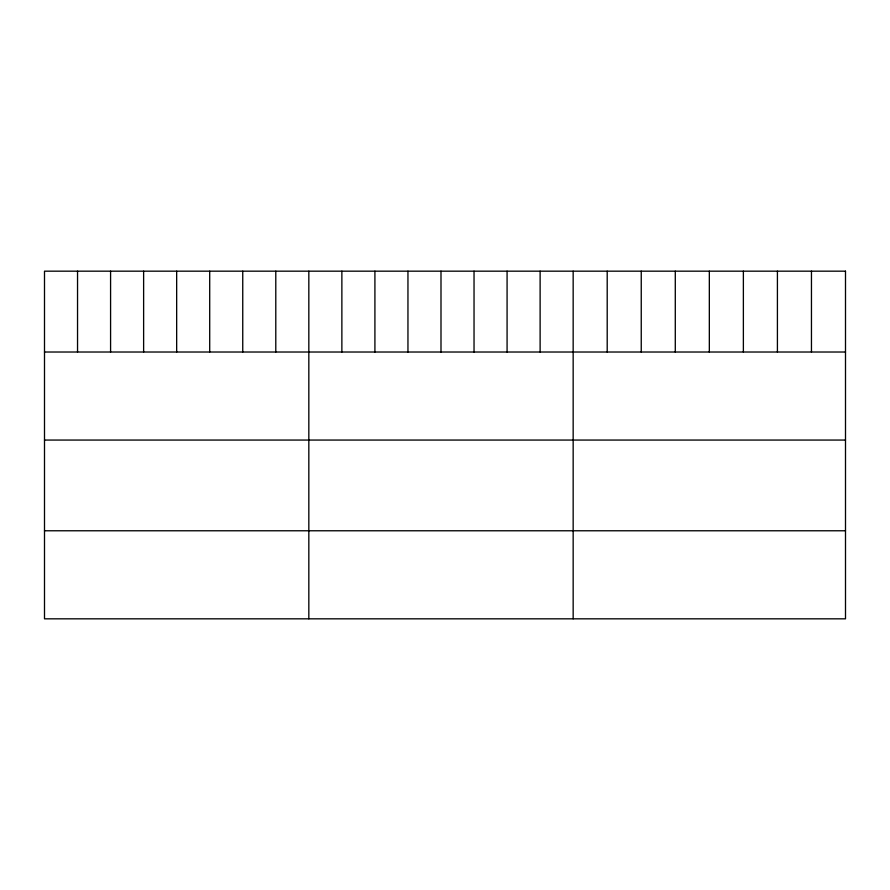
<?xml version="1.0" encoding="UTF-8"?>
<svg xmlns="http://www.w3.org/2000/svg" width="890" height="890" viewBox="0 0 890 890"><rect width="100%" height="100%" fill="white"/><g stroke="black" fill="none" stroke-linecap="round" stroke-linejoin="round"><path stroke-width="1.33" d="M44.5 352.017L845.5 352.017M44.5 440.061L845.5 440.061M44.5 530.774L845.5 530.774M811.457 271.172L811.457 352.017M777.415 271.172L777.415 352.017M743.373 271.172L743.373 352.017M709.33 271.172L709.33 352.017M675.288 271.172L675.288 352.017M641.245 271.172L641.245 352.017M607.202 271.172L607.202 352.017M573.16 271.172L573.16 618.828M540.119 271.172L540.119 352.017M507.078 271.172L507.078 352.017M474.036 271.172L474.036 352.017M440.995 271.172L440.995 352.017M407.954 271.172L407.954 352.017M374.913 271.172L374.913 352.017M341.871 271.172L341.871 352.017M308.83 271.172L308.83 618.828M275.789 271.172L275.789 352.017M242.748 271.172L242.748 352.017M209.706 271.172L209.706 352.017M176.665 271.172L176.665 352.017M143.624 271.172L143.624 352.017M110.583 271.172L110.583 352.017M77.541 271.172L77.541 352.017M845.5 271.172L44.5 271.172L44.5 618.828L845.5 618.828L845.5 271.172"/></g></svg>
